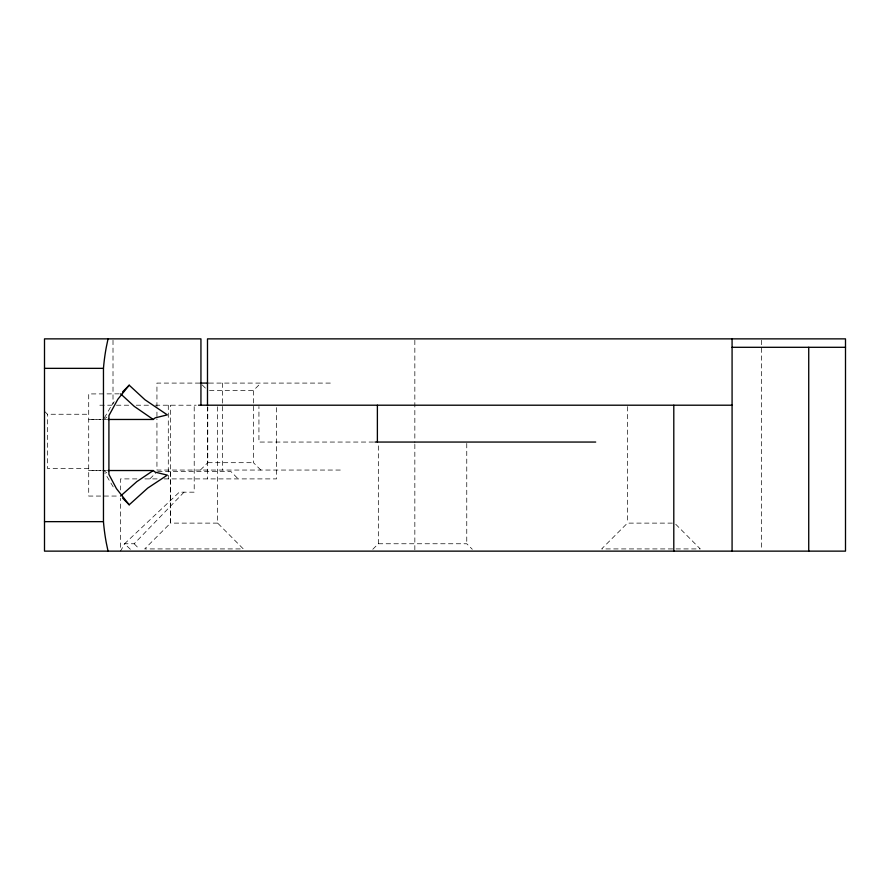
<?xml version="1.0" encoding="UTF-8"?>
<svg xmlns="http://www.w3.org/2000/svg" width="890" height="890" viewBox="0 0 890 890"><rect width="100%" height="100%" fill="white"/><g stroke="black" fill="none" stroke-linecap="round" stroke-linejoin="round"><path stroke-width="0.67" stroke-dasharray="4.45 3.34" d="M170.624 471.533L170.491 523.12L144.692 548.919L243.304 548.919L217.661 523.12L217.661 406.585M104.341 417.944L111.406 405.684M111.717 405.25L114.243 401.713M184.03 492.17L134.179 543.757L124.6 543.757L120.573 551.133L120.495 498.344M149.854 478.898L156.306 472.457M260.826 470.053L253.461 462.689L253.461 390.465L260.826 383.089M200.395 470.053L207.77 462.689L207.77 407.13M372.799 549.286L378.328 543.757L378.328 443.431M672.362 523.12L627.428 523.12L601.64 548.919L700.252 548.919L675.555 524.077M104.664 418.734L106.789 417.165M119.249 393.847L88.711 393.936L88.711 496.064L119.182 496.053M100.893 470.487L88.711 470.532L101.071 470.532M199.805 383.089L156.94 383.089L156.94 406.563M209.028 383.089L330.791 383.089M209.506 390.465L253.461 390.465M99.847 405.206L111.239 405.206M116.445 405.206L130.774 405.206M136.248 405.206L149.598 405.206M155.383 405.206L196.167 405.206M44.5 411.302L47.448 414.251L88.711 414.251M101.071 419.468L88.711 419.468L100.893 419.513M102.439 419.468L106.555 419.468M373.544 442.052L258.934 442.052L258.934 406.563M207.77 462.689L253.461 462.689M340.303 470.053L156.94 470.053L156.94 418.979M102.439 470.532L106.555 470.532M157.697 471.533L230.922 471.533L238.153 478.898M136.904 478.898L120.495 478.898L120.495 490.012M144.87 478.898L157.452 478.898M164.194 478.898L276.523 478.898L276.523 406.597M217.661 523.12L170.491 523.12L170.491 405.206M378.328 543.757L466.761 543.757L472.29 549.286M88.711 468.585L47.448 468.463L47.448 414.251M103.607 470.487L106.789 472.835M130.363 549.286L124.6 543.757L179.324 492.17L194.209 492.17L194.209 405.206M202.241 384.936L207.77 390.465M134.179 543.757L138.618 548.329M113.219 486.897L104.809 472.957M761.562 340.258L761.562 549.742M627.428 406.585L627.428 523.12M466.761 443.431L466.761 543.757M414.84 340.258L414.84 442.92M414.84 444.31L414.84 549.742M222.411 383.089L222.411 470.053M207.492 406.808L207.492 478.898M168.288 405.206L168.288 478.898M156.94 412.081L156.94 417.599M113.008 340.258L113.008 403.815"/><path stroke-width="1.33" d="M108.035 338.868L106.288 347.256A408.755 289.028 0 0 0 103.463 368.349L103.463 521.651A408.755 289.039 0 0 0 106.277 542.744L108.035 551.133M107.935 419.468L153.258 419.468L155.194 417.855L167.32 414.874L144.959 399.755L129.195 385.192L117.836 399.276L108.914 415.597L108.914 474.403L116.434 488.61L129.195 504.808L147.718 488.087L167.32 475.127L155.194 472.145L153.258 470.532L107.935 470.532M129.195 385.192L122.542 391.934M120.562 496.053L136.804 481.646L153.258 470.532M732.081 347.3L845.5 347.3M44.5 368.349L103.463 368.349M200.428 383.089L208.004 383.089M198.514 405.206L732.081 405.206M374.946 442.052L595.699 442.052M44.5 521.651L103.463 521.651M153.258 419.468L134.279 406.396L120.639 393.847M122.598 498.066L129.195 504.808M808.732 347.3L808.732 551.133M732.081 338.868L732.081 551.133M673.797 405.206L673.797 551.133M377.382 405.206L377.382 442.052M207.492 405.417L207.492 338.868L845.5 338.868L845.5 551.133L44.5 551.133L44.5 338.868L200.94 338.868L200.94 405.206"/></g></svg>
